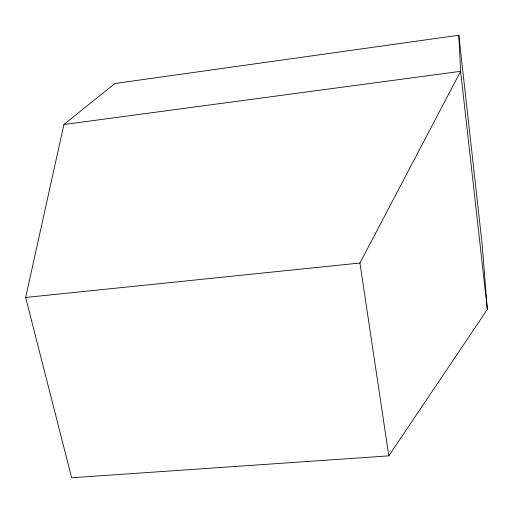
<?xml version="1.0" encoding="UTF-8"?>
<svg xmlns="http://www.w3.org/2000/svg" width="513" height="513" viewBox="0 0 513 513"><rect width="100%" height="100%" fill="white"/><g stroke="black" fill="none" stroke-linecap="round" stroke-linejoin="round"><path stroke-width="0.77" d="M25.65 297.463L63.926 124.512L114.88 83.504L458.827 35.237L482.111 243.931L487.35 309.416L388.809 455.865L71.64 477.763L25.65 297.463L359.934 263.028L460.636 71.313L458.827 35.237M63.926 124.512L460.636 71.313L487.35 309.416M359.934 263.028L388.809 455.865"/></g></svg>
